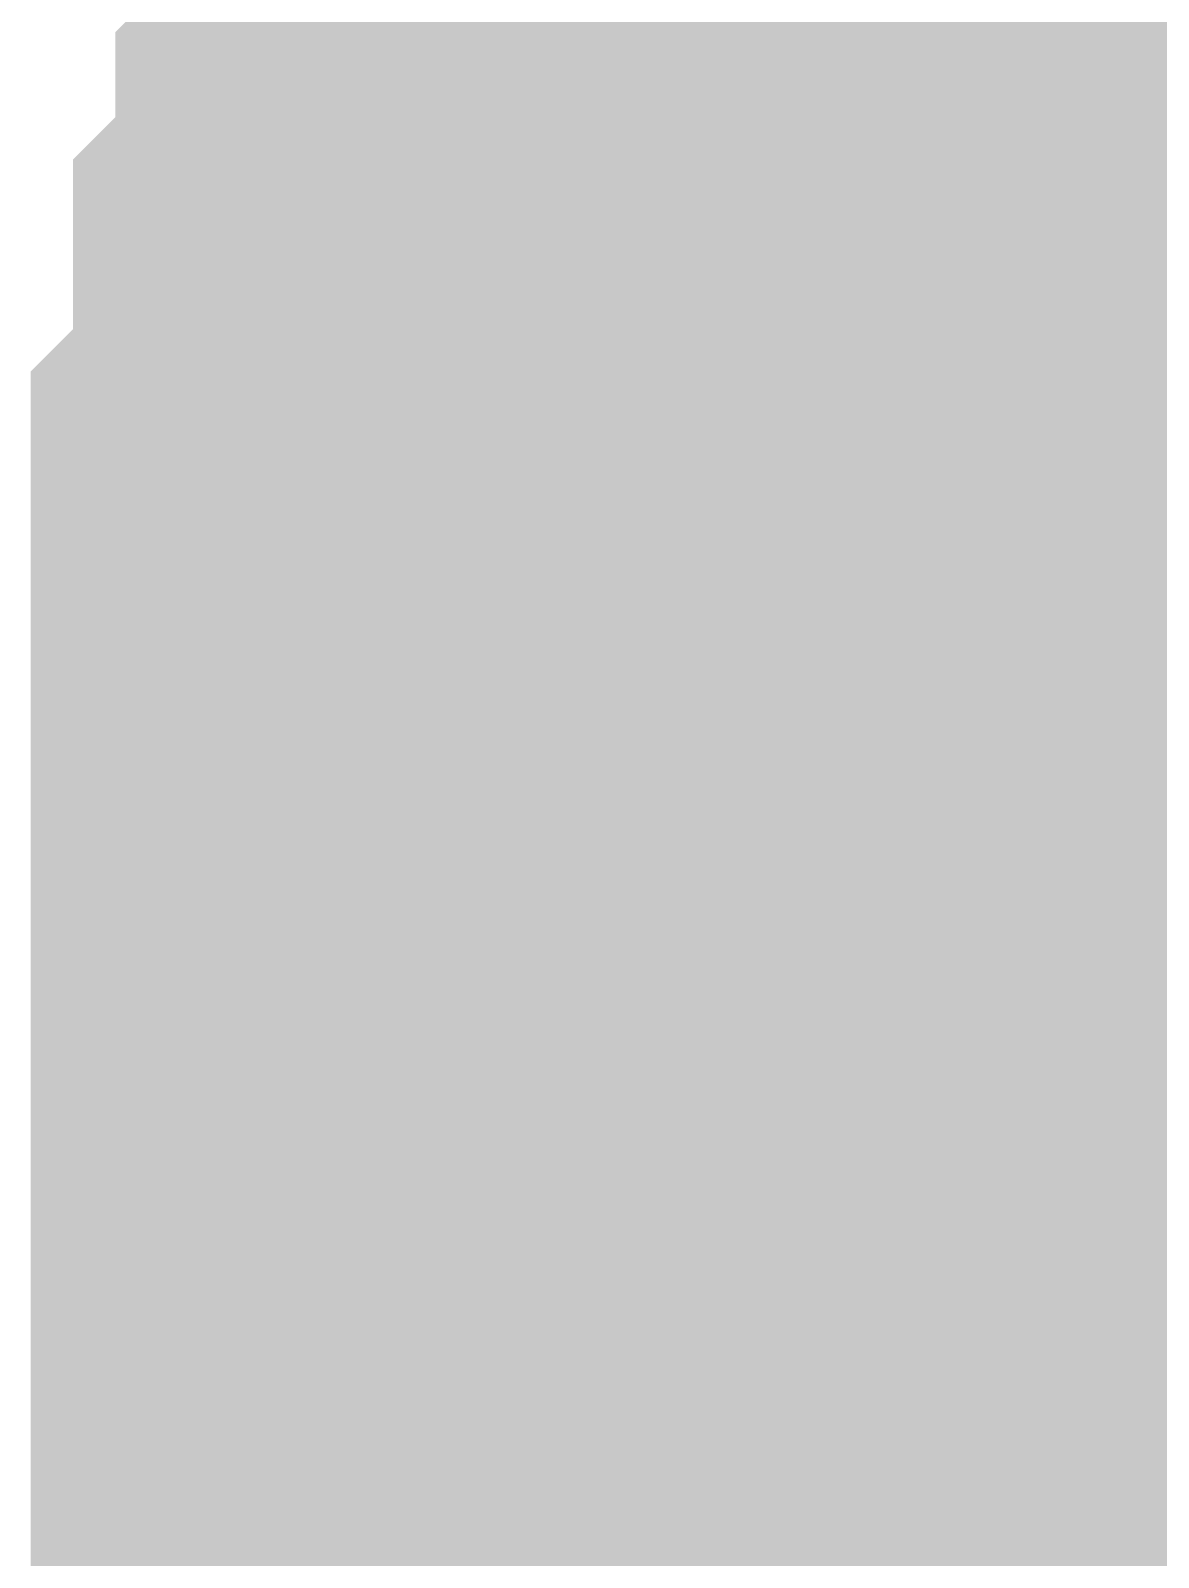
# Model space of a CAD drawing. Extents: x -0.1 to 65.1, y -1.2 to 30.1.
# Drawn here: x 25.7424 to 26.0466, y 5.6083 to 6.0198 of the extents above; entities that cross this region are included whole.
import ezdxf

# ---------------------------------------------------------------- set-up
doc = ezdxf.new("R2010")
doc.units = 0
doc.header["$MEASUREMENT"] = 0
doc.layers.get('0').update_dxf_attribs({"linetype": 'CONTINUOUS'})
doc.layers.add('2D_LINE_126', color=7, linetype='CONTINUOUS')

# ---------------------------------------------------------------- blocks, each defined once
blk = doc.blocks.new('SMOOTH_0$0254')
at = {"const_width": 0.0127}
blk.add_lwpolyline([(-0.00635, 0, 1), (0.00635, 0, 1)], format="xyb", close=True, dxfattribs=at)
blk = doc.blocks.new('DRAWING_63')
at = {"layer": '2D_LINE_126', "const_width": 0.0254}
for points in [[(-4.29768, -1.46304), (-4.29768, -1.47447), (-4.30911, -1.47447), (-4.32054, -1.47447), (-4.33197, -1.47447), (-4.33197, -1.4859), (-4.3434, -1.4859), (-4.35483, -1.4859), (-4.36626, -1.4859), (-4.36626, -1.49733), (-4.37769, -1.49733), (-4.38912, -1.49733), (-4.38912, -1.50876), (-4.40055, -1.50876), (-4.41198, -1.50876), (-4.41198, -1.52019), (-4.42341, -1.52019), (-4.42341, -1.53162), (-4.43484, -1.53162), (-4.44627, -1.53162), (-4.44627, -1.54305), (-4.4577, -1.54305), (-4.46913, -1.54305), (-4.48056, -1.54305), (-4.49199, -1.54305), (-4.50342, -1.54305), (-4.51485, -1.54305), (-4.52628, -1.54305), (-4.53771, -1.54305), (-4.54914, -1.54305), (-4.54914, -1.55448), (-4.56057, -1.55448), (-4.572, -1.55448), (-4.572, -1.56591), (-4.58343, -1.56591), (-4.59486, -1.57734), (-4.59486, -1.58877), (-4.59486, -1.6002), (-4.59486, -1.61163), (-4.59486, -1.62306), (-4.59486, -1.63449), (-4.59486, -1.64592), (-4.59486, -1.65735), (-4.59486, -1.66878), (-4.59486, -1.68021), (-4.59486, -1.69164), (-4.59486, -1.70307), (-4.59486, -1.7145), (-4.59486, -1.72593), (-4.59486, -1.73736), (-4.59486, -1.74879), (-4.59486, -1.76022), (-4.59486, -1.77165), (-4.59486, -1.78308), (-4.59486, -1.79451), (-4.59486, -1.80594), (-4.59486, -1.81737), (-4.59486, -1.8288), (-4.59486, -1.84023), (-4.59486, -1.85166), (-4.59486, -1.86309), (-4.59486, -1.87452), (-4.59486, -1.88595), (-4.59486, -1.89738), (-4.59486, -1.90881)], [(-4.53771, -1.46304), (-4.53771, -1.47447), (-4.53771, -1.4859), (-4.53771, -1.49733), (-4.53771, -1.50876), (-4.53771, -1.52019), (-4.53771, -1.53162), (-4.53771, -1.54305), (-4.53771, -1.55448), (-4.53771, -1.56591), (-4.53771, -1.57734), (-4.53771, -1.58877), (-4.53771, -1.6002), (-4.53771, -1.61163), (-4.53771, -1.62306), (-4.53771, -1.63449), (-4.53771, -1.64592), (-4.53771, -1.65735), (-4.53771, -1.66878), (-4.53771, -1.68021), (-4.53771, -1.69164), (-4.53771, -1.70307), (-4.53771, -1.7145), (-4.53771, -1.72593), (-4.53771, -1.73736), (-4.53771, -1.74879), (-4.53771, -1.76022), (-4.53771, -1.77165), (-4.53771, -1.78308), (-4.53771, -1.79451), (-4.53771, -1.80594), (-4.53771, -1.81737), (-4.53771, -1.8288), (-4.53771, -1.84023), (-4.53771, -1.85166), (-4.53771, -1.86309), (-4.53771, -1.87452), (-4.53771, -1.88595), (-4.53771, -1.89738), (-4.53771, -1.90881)], [(-4.59486, -1.74879), (-4.58343, -1.74879), (-4.572, -1.74879), (-4.572, -1.73736), (-4.56057, -1.73736), (-4.54914, -1.73736), (-4.54914, -1.72593), (-4.53771, -1.72593), (-4.52628, -1.72593), (-4.51485, -1.72593), (-4.50342, -1.72593), (-4.49199, -1.72593), (-4.48056, -1.72593), (-4.46913, -1.72593), (-4.4577, -1.72593), (-4.44627, -1.72593), (-4.44627, -1.7145), (-4.43484, -1.7145), (-4.42341, -1.7145), (-4.42341, -1.70307), (-4.41198, -1.70307), (-4.41198, -1.69164), (-4.40055, -1.69164), (-4.38912, -1.69164), (-4.38912, -1.68021), (-4.37769, -1.68021), (-4.36626, -1.68021), (-4.36626, -1.66878), (-4.35483, -1.66878), (-4.3434, -1.66878), (-4.33197, -1.66878), (-4.33197, -1.65735), (-4.32054, -1.65735), (-4.30911, -1.65735), (-4.29768, -1.65735), (-4.29768, -1.64592), (-4.28625, -1.64592)], [(-4.59486, -1.76022), (-4.58343, -1.76022), (-4.572, -1.76022), (-4.572, -1.74879), (-4.56057, -1.74879), (-4.54914, -1.74879), (-4.54914, -1.73736), (-4.53771, -1.73736), (-4.52628, -1.73736), (-4.51485, -1.73736), (-4.50342, -1.73736), (-4.49199, -1.73736), (-4.48056, -1.73736), (-4.46913, -1.73736), (-4.4577, -1.73736), (-4.44627, -1.73736), (-4.44627, -1.72593), (-4.43484, -1.72593), (-4.42341, -1.72593), (-4.42341, -1.7145), (-4.41198, -1.7145), (-4.41198, -1.70307), (-4.40055, -1.70307), (-4.38912, -1.70307), (-4.38912, -1.69164), (-4.37769, -1.69164), (-4.36626, -1.69164), (-4.36626, -1.68021), (-4.35483, -1.68021), (-4.3434, -1.68021), (-4.33197, -1.68021), (-4.33197, -1.66878), (-4.32054, -1.66878), (-4.30911, -1.66878), (-4.29768, -1.66878), (-4.29768, -1.65735), (-4.28625, -1.65735)], [(-4.59486, -1.77165), (-4.58343, -1.77165), (-4.572, -1.77165), (-4.572, -1.76022), (-4.56057, -1.76022), (-4.54914, -1.76022), (-4.54914, -1.74879), (-4.53771, -1.74879), (-4.52628, -1.74879), (-4.51485, -1.74879), (-4.50342, -1.74879), (-4.49199, -1.74879), (-4.48056, -1.74879), (-4.46913, -1.74879), (-4.4577, -1.74879), (-4.44627, -1.74879), (-4.44627, -1.73736), (-4.43484, -1.73736), (-4.42341, -1.73736), (-4.42341, -1.72593), (-4.41198, -1.72593), (-4.41198, -1.7145), (-4.40055, -1.7145), (-4.38912, -1.7145), (-4.38912, -1.70307), (-4.37769, -1.70307), (-4.36626, -1.70307), (-4.36626, -1.69164), (-4.35483, -1.69164), (-4.3434, -1.69164), (-4.33197, -1.69164), (-4.33197, -1.68021), (-4.32054, -1.68021), (-4.30911, -1.68021), (-4.29768, -1.68021), (-4.29768, -1.66878), (-4.28625, -1.66878)], [(-4.59486, -1.78308), (-4.58343, -1.78308), (-4.572, -1.78308), (-4.572, -1.77165), (-4.56057, -1.77165), (-4.54914, -1.77165), (-4.54914, -1.76022), (-4.53771, -1.76022), (-4.52628, -1.76022), (-4.51485, -1.76022), (-4.50342, -1.76022), (-4.49199, -1.76022), (-4.48056, -1.76022), (-4.46913, -1.76022), (-4.4577, -1.76022), (-4.44627, -1.76022), (-4.44627, -1.74879), (-4.43484, -1.74879), (-4.42341, -1.74879), (-4.42341, -1.73736), (-4.41198, -1.73736), (-4.41198, -1.72593), (-4.40055, -1.72593), (-4.38912, -1.72593), (-4.38912, -1.7145), (-4.37769, -1.7145), (-4.36626, -1.7145), (-4.36626, -1.70307), (-4.35483, -1.70307), (-4.3434, -1.70307), (-4.33197, -1.70307), (-4.33197, -1.69164), (-4.32054, -1.69164), (-4.30911, -1.69164), (-4.29768, -1.69164), (-4.29768, -1.68021), (-4.28625, -1.68021)], [(-4.59486, -1.79451), (-4.58343, -1.79451), (-4.572, -1.79451), (-4.572, -1.78308), (-4.56057, -1.78308), (-4.54914, -1.78308), (-4.54914, -1.77165), (-4.53771, -1.77165), (-4.52628, -1.77165), (-4.51485, -1.77165), (-4.50342, -1.77165), (-4.49199, -1.77165), (-4.48056, -1.77165), (-4.46913, -1.77165), (-4.4577, -1.77165), (-4.44627, -1.77165), (-4.44627, -1.76022), (-4.43484, -1.76022), (-4.42341, -1.76022), (-4.42341, -1.74879), (-4.41198, -1.74879), (-4.41198, -1.73736), (-4.40055, -1.73736), (-4.38912, -1.73736), (-4.38912, -1.72593), (-4.37769, -1.72593), (-4.36626, -1.72593), (-4.36626, -1.7145), (-4.35483, -1.7145), (-4.3434, -1.7145), (-4.33197, -1.7145), (-4.33197, -1.70307), (-4.32054, -1.70307), (-4.30911, -1.70307), (-4.29768, -1.70307), (-4.29768, -1.69164), (-4.28625, -1.69164)], [(-4.59486, -1.80594), (-4.58343, -1.80594), (-4.572, -1.80594), (-4.572, -1.79451), (-4.56057, -1.79451), (-4.54914, -1.79451), (-4.54914, -1.78308), (-4.53771, -1.78308), (-4.52628, -1.78308), (-4.51485, -1.78308), (-4.50342, -1.78308), (-4.49199, -1.78308), (-4.48056, -1.78308), (-4.46913, -1.78308), (-4.4577, -1.78308), (-4.44627, -1.78308), (-4.44627, -1.77165), (-4.43484, -1.77165), (-4.42341, -1.77165), (-4.42341, -1.76022), (-4.41198, -1.76022), (-4.41198, -1.74879), (-4.40055, -1.74879), (-4.38912, -1.74879), (-4.38912, -1.73736), (-4.37769, -1.73736), (-4.36626, -1.73736), (-4.36626, -1.72593), (-4.35483, -1.72593), (-4.3434, -1.72593), (-4.33197, -1.72593), (-4.33197, -1.7145), (-4.32054, -1.7145), (-4.30911, -1.7145), (-4.29768, -1.7145), (-4.29768, -1.70307), (-4.28625, -1.70307)], [(-4.59486, -1.81737), (-4.58343, -1.81737), (-4.572, -1.81737), (-4.572, -1.80594), (-4.56057, -1.80594), (-4.54914, -1.80594), (-4.54914, -1.79451), (-4.53771, -1.79451), (-4.52628, -1.79451), (-4.51485, -1.79451), (-4.50342, -1.79451), (-4.49199, -1.79451), (-4.48056, -1.79451), (-4.46913, -1.79451), (-4.4577, -1.79451), (-4.44627, -1.79451), (-4.44627, -1.78308), (-4.43484, -1.78308), (-4.42341, -1.78308), (-4.42341, -1.77165), (-4.41198, -1.77165), (-4.41198, -1.76022), (-4.40055, -1.76022), (-4.38912, -1.76022), (-4.38912, -1.74879), (-4.37769, -1.74879), (-4.36626, -1.74879), (-4.36626, -1.73736), (-4.35483, -1.73736), (-4.3434, -1.73736), (-4.33197, -1.73736), (-4.33197, -1.72593), (-4.32054, -1.72593), (-4.30911, -1.72593), (-4.29768, -1.72593), (-4.29768, -1.7145), (-4.28625, -1.7145)], [(-4.59486, -1.8288), (-4.58343, -1.8288), (-4.572, -1.8288), (-4.572, -1.81737), (-4.56057, -1.81737), (-4.54914, -1.81737), (-4.54914, -1.80594), (-4.53771, -1.80594), (-4.52628, -1.80594), (-4.51485, -1.80594), (-4.50342, -1.80594), (-4.49199, -1.80594), (-4.48056, -1.80594), (-4.46913, -1.80594), (-4.4577, -1.80594), (-4.44627, -1.80594), (-4.44627, -1.79451), (-4.43484, -1.79451), (-4.42341, -1.79451), (-4.42341, -1.78308), (-4.41198, -1.78308), (-4.41198, -1.77165), (-4.40055, -1.77165), (-4.38912, -1.77165), (-4.38912, -1.76022), (-4.37769, -1.76022), (-4.36626, -1.76022), (-4.36626, -1.74879), (-4.35483, -1.74879), (-4.3434, -1.74879), (-4.33197, -1.74879), (-4.33197, -1.73736), (-4.32054, -1.73736), (-4.30911, -1.73736), (-4.29768, -1.73736), (-4.29768, -1.72593), (-4.28625, -1.72593)], [(-4.59486, -1.84023), (-4.58343, -1.84023), (-4.572, -1.84023), (-4.572, -1.8288), (-4.56057, -1.8288), (-4.54914, -1.8288), (-4.54914, -1.81737), (-4.53771, -1.81737), (-4.52628, -1.81737), (-4.51485, -1.81737), (-4.50342, -1.81737), (-4.49199, -1.81737), (-4.48056, -1.81737), (-4.46913, -1.81737), (-4.4577, -1.81737), (-4.44627, -1.81737), (-4.44627, -1.80594), (-4.43484, -1.80594), (-4.42341, -1.80594), (-4.42341, -1.79451), (-4.41198, -1.79451), (-4.41198, -1.78308), (-4.40055, -1.78308), (-4.38912, -1.78308), (-4.38912, -1.77165), (-4.37769, -1.77165), (-4.36626, -1.77165), (-4.36626, -1.76022), (-4.35483, -1.76022), (-4.3434, -1.76022), (-4.33197, -1.76022), (-4.33197, -1.74879), (-4.32054, -1.74879), (-4.30911, -1.74879), (-4.29768, -1.74879), (-4.29768, -1.73736), (-4.28625, -1.73736)], [(-4.59486, -1.85166), (-4.58343, -1.85166), (-4.572, -1.85166), (-4.572, -1.84023), (-4.56057, -1.84023), (-4.54914, -1.84023), (-4.54914, -1.8288), (-4.53771, -1.8288), (-4.52628, -1.8288), (-4.51485, -1.8288), (-4.50342, -1.8288), (-4.49199, -1.8288), (-4.48056, -1.8288), (-4.46913, -1.8288), (-4.4577, -1.8288), (-4.44627, -1.8288), (-4.44627, -1.81737), (-4.43484, -1.81737), (-4.42341, -1.81737), (-4.42341, -1.80594), (-4.41198, -1.80594), (-4.41198, -1.79451), (-4.40055, -1.79451), (-4.38912, -1.79451), (-4.38912, -1.78308), (-4.37769, -1.78308), (-4.36626, -1.78308), (-4.36626, -1.77165), (-4.35483, -1.77165), (-4.3434, -1.77165), (-4.33197, -1.77165), (-4.33197, -1.76022), (-4.32054, -1.76022), (-4.30911, -1.76022), (-4.29768, -1.76022), (-4.29768, -1.74879), (-4.28625, -1.74879)], [(-4.59486, -1.86309), (-4.58343, -1.86309), (-4.572, -1.86309), (-4.572, -1.85166), (-4.56057, -1.85166), (-4.54914, -1.85166), (-4.54914, -1.84023), (-4.53771, -1.84023), (-4.52628, -1.84023), (-4.51485, -1.84023), (-4.50342, -1.84023), (-4.49199, -1.84023), (-4.48056, -1.84023), (-4.46913, -1.84023), (-4.4577, -1.84023), (-4.44627, -1.84023), (-4.44627, -1.8288), (-4.43484, -1.8288), (-4.42341, -1.8288), (-4.42341, -1.81737), (-4.41198, -1.81737), (-4.41198, -1.80594), (-4.40055, -1.80594), (-4.38912, -1.80594), (-4.38912, -1.79451), (-4.37769, -1.79451), (-4.36626, -1.79451), (-4.36626, -1.78308), (-4.35483, -1.78308), (-4.3434, -1.78308), (-4.33197, -1.78308), (-4.33197, -1.77165), (-4.32054, -1.77165), (-4.30911, -1.77165), (-4.29768, -1.77165), (-4.29768, -1.76022), (-4.28625, -1.76022)], [(-4.59486, -1.88595), (-4.58343, -1.88595), (-4.572, -1.88595), (-4.572, -1.87452), (-4.56057, -1.87452), (-4.54914, -1.87452), (-4.54914, -1.86309), (-4.53771, -1.86309), (-4.52628, -1.86309), (-4.51485, -1.86309), (-4.50342, -1.86309), (-4.49199, -1.86309), (-4.48056, -1.86309), (-4.46913, -1.86309), (-4.4577, -1.86309), (-4.44627, -1.86309), (-4.44627, -1.85166), (-4.43484, -1.85166), (-4.42341, -1.85166), (-4.42341, -1.84023), (-4.41198, -1.84023), (-4.41198, -1.8288), (-4.40055, -1.8288), (-4.38912, -1.8288), (-4.38912, -1.81737), (-4.37769, -1.81737), (-4.36626, -1.81737), (-4.36626, -1.80594), (-4.35483, -1.80594), (-4.3434, -1.80594), (-4.33197, -1.80594), (-4.33197, -1.79451), (-4.32054, -1.79451), (-4.30911, -1.79451), (-4.29768, -1.79451), (-4.29768, -1.78308), (-4.28625, -1.78308)], [(-4.51485, -1.46304), (-4.51485, -1.47447), (-4.51485, -1.4859), (-4.51485, -1.49733), (-4.51485, -1.50876), (-4.51485, -1.52019), (-4.51485, -1.53162), (-4.51485, -1.54305), (-4.51485, -1.55448), (-4.51485, -1.56591), (-4.51485, -1.57734), (-4.51485, -1.58877), (-4.51485, -1.6002), (-4.51485, -1.61163), (-4.51485, -1.62306), (-4.51485, -1.63449), (-4.51485, -1.64592), (-4.51485, -1.65735), (-4.51485, -1.66878), (-4.51485, -1.68021), (-4.51485, -1.69164), (-4.51485, -1.70307), (-4.51485, -1.7145), (-4.51485, -1.72593), (-4.51485, -1.73736), (-4.51485, -1.74879), (-4.51485, -1.76022), (-4.51485, -1.77165), (-4.51485, -1.78308), (-4.51485, -1.79451), (-4.51485, -1.80594), (-4.51485, -1.81737), (-4.51485, -1.8288), (-4.51485, -1.84023), (-4.51485, -1.85166), (-4.51485, -1.86309), (-4.51485, -1.87452), (-4.51485, -1.88595), (-4.51485, -1.89738), (-4.51485, -1.90881)], [(-4.52628, -1.90881), (-4.52628, -1.89738), (-4.52628, -1.88595), (-4.52628, -1.87452), (-4.52628, -1.86309), (-4.52628, -1.85166), (-4.52628, -1.84023), (-4.52628, -1.8288), (-4.52628, -1.81737), (-4.52628, -1.80594), (-4.52628, -1.79451), (-4.52628, -1.78308), (-4.52628, -1.77165), (-4.52628, -1.76022), (-4.52628, -1.74879), (-4.52628, -1.73736), (-4.52628, -1.72593), (-4.52628, -1.7145), (-4.52628, -1.70307), (-4.52628, -1.69164), (-4.52628, -1.68021), (-4.52628, -1.66878), (-4.52628, -1.65735), (-4.52628, -1.64592), (-4.52628, -1.63449), (-4.52628, -1.62306), (-4.52628, -1.61163), (-4.52628, -1.6002), (-4.52628, -1.58877), (-4.52628, -1.57734), (-4.52628, -1.56591), (-4.52628, -1.55448), (-4.52628, -1.54305), (-4.52628, -1.53162), (-4.52628, -1.52019), (-4.52628, -1.50876), (-4.52628, -1.49733), (-4.52628, -1.4859), (-4.52628, -1.47447), (-4.52628, -1.46304)], [(-4.32054, -1.90881), (-4.32054, -1.89738), (-4.32054, -1.88595), (-4.32054, -1.87452), (-4.32054, -1.86309), (-4.32054, -1.85166), (-4.32054, -1.84023), (-4.32054, -1.8288), (-4.32054, -1.81737), (-4.32054, -1.80594), (-4.32054, -1.79451), (-4.32054, -1.78308), (-4.32054, -1.77165), (-4.32054, -1.76022), (-4.32054, -1.74879), (-4.32054, -1.73736), (-4.32054, -1.72593), (-4.32054, -1.7145), (-4.32054, -1.70307), (-4.32054, -1.69164), (-4.32054, -1.68021), (-4.32054, -1.66878), (-4.32054, -1.65735), (-4.32054, -1.64592), (-4.32054, -1.63449), (-4.32054, -1.62306), (-4.32054, -1.61163), (-4.32054, -1.6002), (-4.32054, -1.58877), (-4.32054, -1.57734), (-4.32054, -1.56591), (-4.32054, -1.55448), (-4.32054, -1.54305), (-4.32054, -1.53162), (-4.32054, -1.52019), (-4.32054, -1.50876), (-4.32054, -1.49733), (-4.32054, -1.4859), (-4.32054, -1.47447), (-4.32054, -1.46304)], [(-4.30911, -1.90881), (-4.30911, -1.89738), (-4.30911, -1.88595), (-4.30911, -1.87452), (-4.30911, -1.86309), (-4.30911, -1.85166), (-4.30911, -1.84023), (-4.30911, -1.8288), (-4.30911, -1.81737), (-4.30911, -1.80594), (-4.30911, -1.79451), (-4.30911, -1.78308), (-4.30911, -1.77165), (-4.30911, -1.76022), (-4.30911, -1.74879), (-4.30911, -1.73736), (-4.30911, -1.72593), (-4.30911, -1.7145), (-4.30911, -1.70307), (-4.30911, -1.69164), (-4.30911, -1.68021), (-4.30911, -1.66878), (-4.30911, -1.65735), (-4.30911, -1.64592), (-4.30911, -1.63449), (-4.30911, -1.62306), (-4.30911, -1.61163), (-4.30911, -1.6002), (-4.30911, -1.58877), (-4.30911, -1.57734), (-4.30911, -1.56591), (-4.30911, -1.55448), (-4.30911, -1.54305), (-4.30911, -1.53162), (-4.30911, -1.52019), (-4.30911, -1.50876), (-4.30911, -1.49733), (-4.30911, -1.4859), (-4.30911, -1.47447), (-4.30911, -1.46304)], [(-4.50342, -1.90881), (-4.50342, -1.89738), (-4.50342, -1.88595), (-4.50342, -1.87452), (-4.50342, -1.86309), (-4.50342, -1.85166), (-4.50342, -1.84023), (-4.50342, -1.8288), (-4.50342, -1.81737), (-4.50342, -1.80594), (-4.50342, -1.79451), (-4.50342, -1.78308), (-4.50342, -1.77165), (-4.50342, -1.76022), (-4.50342, -1.74879), (-4.50342, -1.73736), (-4.50342, -1.72593), (-4.50342, -1.7145), (-4.50342, -1.70307), (-4.50342, -1.69164), (-4.50342, -1.68021), (-4.50342, -1.66878), (-4.50342, -1.65735), (-4.50342, -1.64592), (-4.50342, -1.63449), (-4.50342, -1.62306), (-4.50342, -1.61163), (-4.50342, -1.6002), (-4.50342, -1.58877), (-4.50342, -1.57734), (-4.50342, -1.56591), (-4.50342, -1.55448), (-4.50342, -1.54305), (-4.50342, -1.53162), (-4.50342, -1.52019), (-4.50342, -1.50876), (-4.50342, -1.49733), (-4.50342, -1.4859), (-4.50342, -1.47447), (-4.50342, -1.46304)], [(-4.35483, -1.90881), (-4.35483, -1.89738), (-4.35483, -1.88595), (-4.35483, -1.87452), (-4.35483, -1.86309), (-4.35483, -1.85166), (-4.35483, -1.84023), (-4.35483, -1.8288), (-4.35483, -1.81737), (-4.35483, -1.80594), (-4.35483, -1.79451), (-4.35483, -1.78308), (-4.35483, -1.77165), (-4.35483, -1.76022), (-4.35483, -1.74879), (-4.35483, -1.73736), (-4.35483, -1.72593), (-4.35483, -1.7145), (-4.35483, -1.70307), (-4.35483, -1.69164), (-4.35483, -1.68021), (-4.35483, -1.66878), (-4.35483, -1.65735), (-4.35483, -1.64592), (-4.35483, -1.63449), (-4.35483, -1.62306), (-4.35483, -1.61163), (-4.35483, -1.6002), (-4.35483, -1.58877), (-4.35483, -1.57734), (-4.35483, -1.56591), (-4.35483, -1.55448), (-4.35483, -1.54305), (-4.35483, -1.53162), (-4.35483, -1.52019), (-4.35483, -1.50876), (-4.35483, -1.49733), (-4.35483, -1.4859), (-4.35483, -1.47447), (-4.35483, -1.46304)], [(-4.3434, -1.90881), (-4.3434, -1.89738), (-4.3434, -1.88595), (-4.3434, -1.87452), (-4.3434, -1.86309), (-4.3434, -1.85166), (-4.3434, -1.84023), (-4.3434, -1.8288), (-4.3434, -1.81737), (-4.3434, -1.80594), (-4.3434, -1.79451), (-4.3434, -1.78308), (-4.3434, -1.77165), (-4.3434, -1.76022), (-4.3434, -1.74879), (-4.3434, -1.73736), (-4.3434, -1.72593), (-4.3434, -1.7145), (-4.3434, -1.70307), (-4.3434, -1.69164), (-4.3434, -1.68021), (-4.3434, -1.66878), (-4.3434, -1.65735), (-4.3434, -1.64592), (-4.3434, -1.63449), (-4.3434, -1.62306), (-4.3434, -1.61163), (-4.3434, -1.6002), (-4.3434, -1.58877), (-4.3434, -1.57734), (-4.3434, -1.56591), (-4.3434, -1.55448), (-4.3434, -1.54305), (-4.3434, -1.53162), (-4.3434, -1.52019), (-4.3434, -1.50876), (-4.3434, -1.49733), (-4.3434, -1.4859), (-4.3434, -1.47447), (-4.3434, -1.46304)], [(-4.49199, -1.90881), (-4.49199, -1.89738), (-4.49199, -1.88595), (-4.49199, -1.87452), (-4.49199, -1.86309), (-4.49199, -1.85166), (-4.49199, -1.84023), (-4.49199, -1.8288), (-4.49199, -1.81737), (-4.49199, -1.80594), (-4.49199, -1.79451), (-4.49199, -1.78308), (-4.49199, -1.77165), (-4.49199, -1.76022), (-4.49199, -1.74879), (-4.49199, -1.73736), (-4.49199, -1.72593), (-4.49199, -1.7145), (-4.49199, -1.70307), (-4.49199, -1.69164), (-4.49199, -1.68021), (-4.49199, -1.66878), (-4.49199, -1.65735), (-4.49199, -1.64592), (-4.49199, -1.63449), (-4.49199, -1.62306), (-4.49199, -1.61163), (-4.49199, -1.6002), (-4.49199, -1.58877), (-4.49199, -1.57734), (-4.49199, -1.56591), (-4.49199, -1.55448), (-4.49199, -1.54305), (-4.49199, -1.53162), (-4.49199, -1.52019), (-4.49199, -1.50876), (-4.49199, -1.49733), (-4.49199, -1.4859), (-4.49199, -1.47447), (-4.49199, -1.46304)], [(-4.37769, -1.90881), (-4.37769, -1.89738), (-4.37769, -1.88595), (-4.37769, -1.87452), (-4.37769, -1.86309), (-4.37769, -1.85166), (-4.37769, -1.84023), (-4.37769, -1.8288), (-4.37769, -1.81737), (-4.37769, -1.80594), (-4.37769, -1.79451), (-4.37769, -1.78308), (-4.37769, -1.77165), (-4.37769, -1.76022), (-4.37769, -1.74879), (-4.37769, -1.73736), (-4.37769, -1.72593), (-4.37769, -1.7145), (-4.37769, -1.70307), (-4.37769, -1.69164), (-4.37769, -1.68021), (-4.37769, -1.66878), (-4.37769, -1.65735), (-4.37769, -1.64592), (-4.37769, -1.63449), (-4.37769, -1.62306), (-4.37769, -1.61163), (-4.37769, -1.6002), (-4.37769, -1.58877), (-4.37769, -1.57734), (-4.37769, -1.56591), (-4.37769, -1.55448), (-4.37769, -1.54305), (-4.37769, -1.53162), (-4.37769, -1.52019), (-4.37769, -1.50876), (-4.37769, -1.49733), (-4.37769, -1.4859), (-4.37769, -1.47447), (-4.37769, -1.46304)], [(-4.48056, -1.90881), (-4.48056, -1.89738), (-4.48056, -1.88595), (-4.48056, -1.87452), (-4.48056, -1.86309), (-4.48056, -1.85166), (-4.48056, -1.84023), (-4.48056, -1.8288), (-4.48056, -1.81737), (-4.48056, -1.80594), (-4.48056, -1.79451), (-4.48056, -1.78308), (-4.48056, -1.77165), (-4.48056, -1.76022), (-4.48056, -1.74879), (-4.48056, -1.73736), (-4.48056, -1.72593), (-4.48056, -1.7145), (-4.48056, -1.70307), (-4.48056, -1.69164), (-4.48056, -1.68021), (-4.48056, -1.66878), (-4.48056, -1.65735), (-4.48056, -1.64592), (-4.48056, -1.63449), (-4.48056, -1.62306), (-4.48056, -1.61163), (-4.48056, -1.6002), (-4.48056, -1.58877), (-4.48056, -1.57734), (-4.48056, -1.56591), (-4.48056, -1.55448), (-4.48056, -1.54305), (-4.48056, -1.53162), (-4.48056, -1.52019), (-4.48056, -1.50876), (-4.48056, -1.49733), (-4.48056, -1.4859), (-4.48056, -1.47447), (-4.48056, -1.46304)], [(-4.40055, -1.90881), (-4.40055, -1.89738), (-4.40055, -1.88595), (-4.40055, -1.87452), (-4.40055, -1.86309), (-4.40055, -1.85166), (-4.40055, -1.84023), (-4.40055, -1.8288), (-4.40055, -1.81737), (-4.40055, -1.80594), (-4.40055, -1.79451), (-4.40055, -1.78308), (-4.40055, -1.77165), (-4.40055, -1.76022), (-4.40055, -1.74879), (-4.40055, -1.73736), (-4.40055, -1.72593), (-4.40055, -1.7145), (-4.40055, -1.70307), (-4.40055, -1.69164), (-4.40055, -1.68021), (-4.40055, -1.66878), (-4.40055, -1.65735), (-4.40055, -1.64592), (-4.40055, -1.63449), (-4.40055, -1.62306), (-4.40055, -1.61163), (-4.40055, -1.6002), (-4.40055, -1.58877), (-4.40055, -1.57734), (-4.40055, -1.56591), (-4.40055, -1.55448), (-4.40055, -1.54305), (-4.40055, -1.53162), (-4.40055, -1.52019), (-4.40055, -1.50876), (-4.40055, -1.49733), (-4.40055, -1.4859), (-4.40055, -1.47447), (-4.40055, -1.46304)], [(-4.46913, -1.90881), (-4.46913, -1.89738), (-4.46913, -1.88595), (-4.46913, -1.87452), (-4.46913, -1.86309), (-4.46913, -1.85166), (-4.46913, -1.84023), (-4.46913, -1.8288), (-4.46913, -1.81737), (-4.46913, -1.80594), (-4.46913, -1.79451), (-4.46913, -1.78308), (-4.46913, -1.77165), (-4.46913, -1.76022), (-4.46913, -1.74879), (-4.46913, -1.73736), (-4.46913, -1.72593), (-4.46913, -1.7145), (-4.46913, -1.70307), (-4.46913, -1.69164), (-4.46913, -1.68021), (-4.46913, -1.66878), (-4.46913, -1.65735), (-4.46913, -1.64592), (-4.46913, -1.63449), (-4.46913, -1.62306), (-4.46913, -1.61163), (-4.46913, -1.6002), (-4.46913, -1.58877), (-4.46913, -1.57734), (-4.46913, -1.56591), (-4.46913, -1.55448), (-4.46913, -1.54305), (-4.46913, -1.53162), (-4.46913, -1.52019), (-4.46913, -1.50876), (-4.46913, -1.49733), (-4.46913, -1.4859), (-4.46913, -1.47447), (-4.46913, -1.46304)], [(-4.43484, -1.90881), (-4.43484, -1.89738), (-4.43484, -1.88595), (-4.43484, -1.87452), (-4.43484, -1.86309), (-4.43484, -1.85166), (-4.43484, -1.84023), (-4.43484, -1.8288), (-4.43484, -1.81737), (-4.43484, -1.80594), (-4.43484, -1.79451), (-4.43484, -1.78308), (-4.43484, -1.77165), (-4.43484, -1.76022), (-4.43484, -1.74879), (-4.43484, -1.73736), (-4.43484, -1.72593), (-4.43484, -1.7145), (-4.43484, -1.70307), (-4.43484, -1.69164), (-4.43484, -1.68021), (-4.43484, -1.66878), (-4.43484, -1.65735), (-4.43484, -1.64592), (-4.43484, -1.63449), (-4.43484, -1.62306), (-4.43484, -1.61163), (-4.43484, -1.6002), (-4.43484, -1.58877), (-4.43484, -1.57734), (-4.43484, -1.56591), (-4.43484, -1.55448), (-4.43484, -1.54305), (-4.43484, -1.53162), (-4.43484, -1.52019), (-4.43484, -1.50876), (-4.43484, -1.49733), (-4.43484, -1.4859), (-4.43484, -1.47447), (-4.43484, -1.46304)], [(-4.4577, -1.90881), (-4.4577, -1.89738), (-4.4577, -1.88595), (-4.4577, -1.87452), (-4.4577, -1.86309), (-4.4577, -1.85166), (-4.4577, -1.84023), (-4.4577, -1.8288), (-4.4577, -1.81737), (-4.4577, -1.80594), (-4.4577, -1.79451), (-4.4577, -1.78308), (-4.4577, -1.77165), (-4.4577, -1.76022), (-4.4577, -1.74879), (-4.4577, -1.73736), (-4.4577, -1.72593), (-4.4577, -1.7145), (-4.4577, -1.70307), (-4.4577, -1.69164), (-4.4577, -1.68021), (-4.4577, -1.66878), (-4.4577, -1.65735), (-4.4577, -1.64592), (-4.4577, -1.63449), (-4.4577, -1.62306), (-4.4577, -1.61163), (-4.4577, -1.6002), (-4.4577, -1.58877), (-4.4577, -1.57734), (-4.4577, -1.56591), (-4.4577, -1.55448), (-4.4577, -1.54305), (-4.4577, -1.53162), (-4.4577, -1.52019), (-4.4577, -1.50876), (-4.4577, -1.49733), (-4.4577, -1.4859), (-4.4577, -1.47447), (-4.4577, -1.46304)], [(-4.56057, -1.90881), (-4.56057, -1.89738), (-4.56057, -1.88595), (-4.56057, -1.87452), (-4.56057, -1.86309), (-4.56057, -1.85166), (-4.56057, -1.84023), (-4.56057, -1.8288), (-4.56057, -1.81737), (-4.56057, -1.80594), (-4.56057, -1.79451), (-4.56057, -1.78308), (-4.56057, -1.77165), (-4.56057, -1.76022), (-4.56057, -1.74879), (-4.56057, -1.73736), (-4.56057, -1.72593), (-4.56057, -1.7145), (-4.56057, -1.70307), (-4.56057, -1.69164), (-4.56057, -1.68021), (-4.56057, -1.66878), (-4.56057, -1.65735), (-4.56057, -1.64592), (-4.56057, -1.63449), (-4.56057, -1.62306), (-4.56057, -1.61163), (-4.56057, -1.6002), (-4.56057, -1.58877), (-4.56057, -1.57734), (-4.56057, -1.56591), (-4.56057, -1.55448), (-4.56057, -1.54305), (-4.56057, -1.53162), (-4.56057, -1.52019), (-4.56057, -1.50876), (-4.56057, -1.49733), (-4.56057, -1.4859), (-4.56057, -1.47447), (-4.56057, -1.46304)], [(-4.58343, -1.90881), (-4.58343, -1.89738), (-4.58343, -1.88595), (-4.58343, -1.87452), (-4.58343, -1.86309), (-4.58343, -1.85166), (-4.58343, -1.84023), (-4.58343, -1.8288), (-4.58343, -1.81737), (-4.58343, -1.80594), (-4.58343, -1.79451), (-4.58343, -1.78308), (-4.58343, -1.77165), (-4.58343, -1.76022), (-4.58343, -1.74879), (-4.58343, -1.73736), (-4.58343, -1.72593), (-4.58343, -1.7145), (-4.58343, -1.70307), (-4.58343, -1.69164), (-4.58343, -1.68021), (-4.58343, -1.66878), (-4.58343, -1.65735), (-4.58343, -1.64592), (-4.58343, -1.63449), (-4.58343, -1.62306), (-4.58343, -1.61163), (-4.58343, -1.6002), (-4.58343, -1.58877), (-4.58343, -1.57734), (-4.58343, -1.56591), (-4.58343, -1.55448), (-4.58343, -1.54305), (-4.58343, -1.53162), (-4.58343, -1.52019), (-4.572, -1.50876), (-4.572, -1.49733), (-4.572, -1.4859), (-4.56057, -1.47447), (-4.54914, -1.47447), (-4.54914, -1.46304)], [(-4.572, -1.4859), (-4.56057, -1.4859), (-4.54914, -1.4859), (-4.54914, -1.47447), (-4.53771, -1.47447), (-4.52628, -1.47447), (-4.51485, -1.47447), (-4.50342, -1.47447), (-4.49199, -1.47447), (-4.48056, -1.47447), (-4.46913, -1.47447), (-4.4577, -1.47447), (-4.44627, -1.47447), (-4.44627, -1.46304)], [(-4.572, -1.49733), (-4.56057, -1.49733), (-4.54914, -1.49733), (-4.54914, -1.4859), (-4.53771, -1.4859), (-4.52628, -1.4859), (-4.51485, -1.4859), (-4.50342, -1.4859), (-4.49199, -1.4859), (-4.48056, -1.4859), (-4.46913, -1.4859), (-4.4577, -1.4859), (-4.44627, -1.4859), (-4.44627, -1.47447), (-4.43484, -1.47447), (-4.42341, -1.47447), (-4.42341, -1.46304)], [(-4.58343, -1.52019), (-4.572, -1.52019), (-4.572, -1.50876), (-4.56057, -1.50876), (-4.54914, -1.50876), (-4.54914, -1.49733), (-4.53771, -1.49733), (-4.52628, -1.49733), (-4.51485, -1.49733), (-4.50342, -1.49733), (-4.49199, -1.49733), (-4.48056, -1.49733), (-4.46913, -1.49733), (-4.4577, -1.49733), (-4.44627, -1.49733), (-4.44627, -1.4859), (-4.43484, -1.4859), (-4.42341, -1.4859), (-4.42341, -1.47447), (-4.41198, -1.47447), (-4.41198, -1.46304)], [(-4.58343, -1.53162), (-4.572, -1.53162), (-4.572, -1.52019), (-4.56057, -1.52019), (-4.54914, -1.52019), (-4.54914, -1.50876), (-4.53771, -1.50876), (-4.52628, -1.50876), (-4.51485, -1.50876), (-4.50342, -1.50876), (-4.49199, -1.50876), (-4.48056, -1.50876), (-4.46913, -1.50876), (-4.4577, -1.50876), (-4.44627, -1.50876), (-4.44627, -1.49733), (-4.43484, -1.49733), (-4.42341, -1.49733), (-4.42341, -1.4859), (-4.41198, -1.4859), (-4.41198, -1.47447), (-4.40055, -1.47447), (-4.38912, -1.47447), (-4.38912, -1.46304)], [(-4.58343, -1.54305), (-4.572, -1.54305), (-4.572, -1.53162), (-4.56057, -1.53162), (-4.54914, -1.53162), (-4.54914, -1.52019), (-4.53771, -1.52019), (-4.52628, -1.52019), (-4.51485, -1.52019), (-4.50342, -1.52019), (-4.49199, -1.52019), (-4.48056, -1.52019), (-4.46913, -1.52019), (-4.4577, -1.52019), (-4.44627, -1.52019), (-4.44627, -1.50876), (-4.43484, -1.50876), (-4.42341, -1.50876), (-4.42341, -1.49733), (-4.41198, -1.49733), (-4.41198, -1.4859), (-4.40055, -1.4859), (-4.38912, -1.4859), (-4.38912, -1.47447), (-4.37769, -1.47447), (-4.36626, -1.47447), (-4.36626, -1.46304)], [(-4.58343, -1.55448), (-4.572, -1.55448), (-4.572, -1.54305), (-4.56057, -1.54305), (-4.54914, -1.54305), (-4.54914, -1.53162), (-4.53771, -1.53162), (-4.52628, -1.53162), (-4.51485, -1.53162), (-4.50342, -1.53162), (-4.49199, -1.53162), (-4.48056, -1.53162), (-4.46913, -1.53162), (-4.4577, -1.53162), (-4.44627, -1.53162), (-4.44627, -1.52019), (-4.43484, -1.52019), (-4.42341, -1.52019), (-4.42341, -1.50876), (-4.41198, -1.50876), (-4.41198, -1.49733), (-4.40055, -1.49733), (-4.38912, -1.49733), (-4.38912, -1.4859), (-4.37769, -1.4859), (-4.36626, -1.4859), (-4.36626, -1.47447), (-4.35483, -1.47447), (-4.3434, -1.47447), (-4.33197, -1.47447), (-4.33197, -1.46304)], [(-4.59486, -1.57734), (-4.58343, -1.57734), (-4.572, -1.57734), (-4.572, -1.56591), (-4.56057, -1.56591), (-4.54914, -1.56591), (-4.54914, -1.55448), (-4.53771, -1.55448), (-4.52628, -1.55448), (-4.51485, -1.55448), (-4.50342, -1.55448), (-4.49199, -1.55448), (-4.48056, -1.55448), (-4.46913, -1.55448), (-4.4577, -1.55448), (-4.44627, -1.55448), (-4.44627, -1.54305), (-4.43484, -1.54305), (-4.42341, -1.54305), (-4.42341, -1.53162), (-4.41198, -1.53162), (-4.41198, -1.52019), (-4.40055, -1.52019), (-4.38912, -1.52019), (-4.38912, -1.50876), (-4.37769, -1.50876), (-4.36626, -1.50876), (-4.36626, -1.49733), (-4.35483, -1.49733), (-4.3434, -1.49733), (-4.33197, -1.49733), (-4.33197, -1.4859), (-4.32054, -1.4859), (-4.30911, -1.4859), (-4.29768, -1.4859), (-4.29768, -1.47447), (-4.28625, -1.47447)], [(-4.59486, -1.58877), (-4.58343, -1.58877), (-4.572, -1.58877), (-4.572, -1.57734), (-4.56057, -1.57734), (-4.54914, -1.57734), (-4.54914, -1.56591), (-4.53771, -1.56591), (-4.52628, -1.56591), (-4.51485, -1.56591), (-4.50342, -1.56591), (-4.49199, -1.56591), (-4.48056, -1.56591), (-4.46913, -1.56591), (-4.4577, -1.56591), (-4.44627, -1.56591), (-4.44627, -1.55448), (-4.43484, -1.55448), (-4.42341, -1.55448), (-4.42341, -1.54305), (-4.41198, -1.54305), (-4.41198, -1.53162), (-4.40055, -1.53162), (-4.38912, -1.53162), (-4.38912, -1.52019), (-4.37769, -1.52019), (-4.36626, -1.52019), (-4.36626, -1.50876), (-4.35483, -1.50876), (-4.3434, -1.50876), (-4.33197, -1.50876), (-4.33197, -1.49733), (-4.32054, -1.49733), (-4.30911, -1.49733), (-4.29768, -1.49733), (-4.29768, -1.4859), (-4.28625, -1.4859)], [(-4.59486, -1.6002), (-4.58343, -1.6002), (-4.572, -1.6002), (-4.572, -1.58877), (-4.56057, -1.58877), (-4.54914, -1.58877), (-4.54914, -1.57734), (-4.53771, -1.57734), (-4.52628, -1.57734), (-4.51485, -1.57734), (-4.50342, -1.57734), (-4.49199, -1.57734), (-4.48056, -1.57734), (-4.46913, -1.57734), (-4.4577, -1.57734), (-4.44627, -1.57734), (-4.44627, -1.56591), (-4.43484, -1.56591), (-4.42341, -1.56591), (-4.42341, -1.55448), (-4.41198, -1.55448), (-4.41198, -1.54305), (-4.40055, -1.54305), (-4.38912, -1.54305), (-4.38912, -1.53162), (-4.37769, -1.53162), (-4.36626, -1.53162), (-4.36626, -1.52019), (-4.35483, -1.52019), (-4.3434, -1.52019), (-4.33197, -1.52019), (-4.33197, -1.50876), (-4.32054, -1.50876), (-4.30911, -1.50876), (-4.29768, -1.50876), (-4.29768, -1.49733), (-4.28625, -1.49733)], [(-4.59486, -1.61163), (-4.58343, -1.61163), (-4.572, -1.61163), (-4.572, -1.6002), (-4.56057, -1.6002), (-4.54914, -1.6002), (-4.54914, -1.58877), (-4.53771, -1.58877), (-4.52628, -1.58877), (-4.51485, -1.58877), (-4.50342, -1.58877), (-4.49199, -1.58877), (-4.48056, -1.58877), (-4.46913, -1.58877), (-4.4577, -1.58877), (-4.44627, -1.58877), (-4.44627, -1.57734), (-4.43484, -1.57734), (-4.42341, -1.57734), (-4.42341, -1.56591), (-4.41198, -1.56591), (-4.41198, -1.55448), (-4.40055, -1.55448), (-4.38912, -1.55448), (-4.38912, -1.54305), (-4.37769, -1.54305), (-4.36626, -1.54305), (-4.36626, -1.53162), (-4.35483, -1.53162), (-4.3434, -1.53162), (-4.33197, -1.53162), (-4.33197, -1.52019), (-4.32054, -1.52019), (-4.30911, -1.52019), (-4.29768, -1.52019), (-4.29768, -1.50876), (-4.28625, -1.50876)], [(-4.59486, -1.62306), (-4.58343, -1.62306), (-4.572, -1.62306), (-4.572, -1.61163), (-4.56057, -1.61163), (-4.54914, -1.61163), (-4.54914, -1.6002), (-4.53771, -1.6002), (-4.52628, -1.6002), (-4.51485, -1.6002), (-4.50342, -1.6002), (-4.49199, -1.6002), (-4.48056, -1.6002), (-4.46913, -1.6002), (-4.4577, -1.6002), (-4.44627, -1.6002), (-4.44627, -1.58877), (-4.43484, -1.58877), (-4.42341, -1.58877), (-4.42341, -1.57734), (-4.41198, -1.57734), (-4.41198, -1.56591), (-4.40055, -1.56591), (-4.38912, -1.56591), (-4.38912, -1.55448), (-4.37769, -1.55448), (-4.36626, -1.55448), (-4.36626, -1.54305), (-4.35483, -1.54305), (-4.3434, -1.54305), (-4.33197, -1.54305), (-4.33197, -1.53162), (-4.32054, -1.53162), (-4.30911, -1.53162), (-4.29768, -1.53162), (-4.29768, -1.52019), (-4.28625, -1.52019)], [(-4.59486, -1.63449), (-4.58343, -1.63449), (-4.572, -1.63449), (-4.572, -1.62306), (-4.56057, -1.62306), (-4.54914, -1.62306), (-4.54914, -1.61163), (-4.53771, -1.61163), (-4.52628, -1.61163), (-4.51485, -1.61163), (-4.50342, -1.61163), (-4.49199, -1.61163), (-4.48056, -1.61163), (-4.46913, -1.61163), (-4.4577, -1.61163), (-4.44627, -1.61163), (-4.44627, -1.6002), (-4.43484, -1.6002), (-4.42341, -1.6002), (-4.42341, -1.58877), (-4.41198, -1.58877), (-4.41198, -1.57734), (-4.40055, -1.57734), (-4.38912, -1.57734), (-4.38912, -1.56591), (-4.37769, -1.56591), (-4.36626, -1.56591), (-4.36626, -1.55448), (-4.35483, -1.55448), (-4.3434, -1.55448), (-4.33197, -1.55448), (-4.33197, -1.54305), (-4.32054, -1.54305), (-4.30911, -1.54305), (-4.29768, -1.54305), (-4.29768, -1.53162), (-4.28625, -1.53162)], [(-4.59486, -1.64592), (-4.58343, -1.64592), (-4.572, -1.64592), (-4.572, -1.63449), (-4.56057, -1.63449), (-4.54914, -1.63449), (-4.54914, -1.62306), (-4.53771, -1.62306), (-4.52628, -1.62306), (-4.51485, -1.62306), (-4.50342, -1.62306), (-4.49199, -1.62306), (-4.48056, -1.62306), (-4.46913, -1.62306), (-4.4577, -1.62306), (-4.44627, -1.62306), (-4.44627, -1.61163), (-4.43484, -1.61163), (-4.42341, -1.61163), (-4.42341, -1.6002), (-4.41198, -1.6002), (-4.41198, -1.58877), (-4.40055, -1.58877), (-4.38912, -1.58877), (-4.38912, -1.57734), (-4.37769, -1.57734), (-4.36626, -1.57734), (-4.36626, -1.56591), (-4.35483, -1.56591), (-4.3434, -1.56591), (-4.33197, -1.56591), (-4.33197, -1.55448), (-4.32054, -1.55448), (-4.30911, -1.55448), (-4.29768, -1.55448), (-4.29768, -1.54305), (-4.28625, -1.54305)], [(-4.59486, -1.65735), (-4.58343, -1.65735), (-4.572, -1.65735), (-4.572, -1.64592), (-4.56057, -1.64592), (-4.54914, -1.64592), (-4.54914, -1.63449), (-4.53771, -1.63449), (-4.52628, -1.63449), (-4.51485, -1.63449), (-4.50342, -1.63449), (-4.49199, -1.63449), (-4.48056, -1.63449), (-4.46913, -1.63449), (-4.4577, -1.63449), (-4.44627, -1.63449), (-4.44627, -1.62306), (-4.43484, -1.62306), (-4.42341, -1.62306), (-4.42341, -1.61163), (-4.41198, -1.61163), (-4.41198, -1.6002), (-4.40055, -1.6002), (-4.38912, -1.6002), (-4.38912, -1.58877), (-4.37769, -1.58877), (-4.36626, -1.58877), (-4.36626, -1.57734), (-4.35483, -1.57734), (-4.3434, -1.57734), (-4.33197, -1.57734), (-4.33197, -1.56591), (-4.32054, -1.56591), (-4.30911, -1.56591), (-4.29768, -1.56591), (-4.29768, -1.55448), (-4.28625, -1.55448)], [(-4.59486, -1.66878), (-4.58343, -1.66878), (-4.572, -1.66878), (-4.572, -1.65735), (-4.56057, -1.65735), (-4.54914, -1.65735), (-4.54914, -1.64592), (-4.53771, -1.64592), (-4.52628, -1.64592), (-4.51485, -1.64592), (-4.50342, -1.64592), (-4.49199, -1.64592), (-4.48056, -1.64592), (-4.46913, -1.64592), (-4.4577, -1.64592), (-4.44627, -1.64592), (-4.44627, -1.63449), (-4.43484, -1.63449), (-4.42341, -1.63449), (-4.42341, -1.62306), (-4.41198, -1.62306), (-4.41198, -1.61163), (-4.40055, -1.61163), (-4.38912, -1.61163), (-4.38912, -1.6002), (-4.37769, -1.6002), (-4.36626, -1.6002), (-4.36626, -1.58877), (-4.35483, -1.58877), (-4.3434, -1.58877), (-4.33197, -1.58877), (-4.33197, -1.57734), (-4.32054, -1.57734), (-4.30911, -1.57734), (-4.29768, -1.57734), (-4.29768, -1.56591), (-4.28625, -1.56591)], [(-4.59486, -1.68021), (-4.58343, -1.68021), (-4.572, -1.68021), (-4.572, -1.66878), (-4.56057, -1.66878), (-4.54914, -1.66878), (-4.54914, -1.65735), (-4.53771, -1.65735), (-4.52628, -1.65735), (-4.51485, -1.65735), (-4.50342, -1.65735), (-4.49199, -1.65735), (-4.48056, -1.65735), (-4.46913, -1.65735), (-4.4577, -1.65735), (-4.44627, -1.65735), (-4.44627, -1.64592), (-4.43484, -1.64592), (-4.42341, -1.64592), (-4.42341, -1.63449), (-4.41198, -1.63449), (-4.41198, -1.62306), (-4.40055, -1.62306), (-4.38912, -1.62306), (-4.38912, -1.61163), (-4.37769, -1.61163), (-4.36626, -1.61163), (-4.36626, -1.6002), (-4.35483, -1.6002), (-4.3434, -1.6002), (-4.33197, -1.6002), (-4.33197, -1.58877), (-4.32054, -1.58877), (-4.30911, -1.58877), (-4.29768, -1.58877), (-4.29768, -1.57734), (-4.28625, -1.57734)], [(-4.59486, -1.69164), (-4.58343, -1.69164), (-4.572, -1.69164), (-4.572, -1.68021), (-4.56057, -1.68021), (-4.54914, -1.68021), (-4.54914, -1.66878), (-4.53771, -1.66878), (-4.52628, -1.66878), (-4.51485, -1.66878), (-4.50342, -1.66878), (-4.49199, -1.66878), (-4.48056, -1.66878), (-4.46913, -1.66878), (-4.4577, -1.66878), (-4.44627, -1.66878), (-4.44627, -1.65735), (-4.43484, -1.65735), (-4.42341, -1.65735), (-4.42341, -1.64592), (-4.41198, -1.64592), (-4.41198, -1.63449), (-4.40055, -1.63449), (-4.38912, -1.63449), (-4.38912, -1.62306), (-4.37769, -1.62306), (-4.36626, -1.62306), (-4.36626, -1.61163), (-4.35483, -1.61163), (-4.3434, -1.61163), (-4.33197, -1.61163), (-4.33197, -1.6002), (-4.32054, -1.6002), (-4.30911, -1.6002), (-4.29768, -1.6002), (-4.29768, -1.58877), (-4.28625, -1.58877)], [(-4.59486, -1.70307), (-4.58343, -1.70307), (-4.572, -1.70307), (-4.572, -1.69164), (-4.56057, -1.69164), (-4.54914, -1.69164), (-4.54914, -1.68021), (-4.53771, -1.68021), (-4.52628, -1.68021), (-4.51485, -1.68021), (-4.50342, -1.68021), (-4.49199, -1.68021), (-4.48056, -1.68021), (-4.46913, -1.68021), (-4.4577, -1.68021), (-4.44627, -1.68021), (-4.44627, -1.66878), (-4.43484, -1.66878), (-4.42341, -1.66878), (-4.42341, -1.65735), (-4.41198, -1.65735), (-4.41198, -1.64592), (-4.40055, -1.64592), (-4.38912, -1.64592), (-4.38912, -1.63449), (-4.37769, -1.63449), (-4.36626, -1.63449), (-4.36626, -1.62306), (-4.35483, -1.62306), (-4.3434, -1.62306), (-4.33197, -1.62306), (-4.33197, -1.61163), (-4.32054, -1.61163), (-4.30911, -1.61163), (-4.29768, -1.61163), (-4.29768, -1.6002), (-4.28625, -1.6002)], [(-4.59486, -1.7145), (-4.58343, -1.7145), (-4.572, -1.7145), (-4.572, -1.70307), (-4.56057, -1.70307), (-4.54914, -1.70307), (-4.54914, -1.69164), (-4.53771, -1.69164), (-4.52628, -1.69164), (-4.51485, -1.69164), (-4.50342, -1.69164), (-4.49199, -1.69164), (-4.48056, -1.69164), (-4.46913, -1.69164), (-4.4577, -1.69164), (-4.44627, -1.69164), (-4.44627, -1.68021), (-4.43484, -1.68021), (-4.42341, -1.68021), (-4.42341, -1.66878), (-4.41198, -1.66878), (-4.41198, -1.65735), (-4.40055, -1.65735), (-4.38912, -1.65735), (-4.38912, -1.64592), (-4.37769, -1.64592), (-4.36626, -1.64592), (-4.36626, -1.63449), (-4.35483, -1.63449), (-4.3434, -1.63449), (-4.33197, -1.63449), (-4.33197, -1.62306), (-4.32054, -1.62306), (-4.30911, -1.62306), (-4.29768, -1.62306), (-4.29768, -1.61163), (-4.28625, -1.61163)], [(-4.59486, -1.72593), (-4.58343, -1.72593), (-4.572, -1.72593), (-4.572, -1.7145), (-4.56057, -1.7145), (-4.54914, -1.7145), (-4.54914, -1.70307), (-4.53771, -1.70307), (-4.52628, -1.70307), (-4.51485, -1.70307), (-4.50342, -1.70307), (-4.49199, -1.70307), (-4.48056, -1.70307), (-4.46913, -1.70307), (-4.4577, -1.70307), (-4.44627, -1.70307), (-4.44627, -1.69164), (-4.43484, -1.69164), (-4.42341, -1.69164), (-4.42341, -1.68021), (-4.41198, -1.68021), (-4.41198, -1.66878), (-4.40055, -1.66878), (-4.38912, -1.66878), (-4.38912, -1.65735), (-4.37769, -1.65735), (-4.36626, -1.65735), (-4.36626, -1.64592), (-4.35483, -1.64592), (-4.3434, -1.64592), (-4.33197, -1.64592), (-4.33197, -1.63449), (-4.32054, -1.63449), (-4.30911, -1.63449), (-4.29768, -1.63449), (-4.29768, -1.62306), (-4.28625, -1.62306)], [(-4.59486, -1.73736), (-4.58343, -1.73736), (-4.572, -1.73736), (-4.572, -1.72593), (-4.56057, -1.72593), (-4.54914, -1.72593), (-4.54914, -1.7145), (-4.53771, -1.7145), (-4.52628, -1.7145), (-4.51485, -1.7145), (-4.50342, -1.7145), (-4.49199, -1.7145), (-4.48056, -1.7145), (-4.46913, -1.7145), (-4.4577, -1.7145), (-4.44627, -1.7145), (-4.44627, -1.70307), (-4.43484, -1.70307), (-4.42341, -1.70307), (-4.42341, -1.69164), (-4.41198, -1.69164), (-4.41198, -1.68021), (-4.40055, -1.68021), (-4.38912, -1.68021), (-4.38912, -1.66878), (-4.37769, -1.66878), (-4.36626, -1.66878), (-4.36626, -1.65735), (-4.35483, -1.65735), (-4.3434, -1.65735), (-4.33197, -1.65735), (-4.33197, -1.64592), (-4.32054, -1.64592), (-4.30911, -1.64592), (-4.29768, -1.64592), (-4.29768, -1.63449), (-4.28625, -1.63449)], [(-4.59486, -1.87452), (-4.58343, -1.87452), (-4.572, -1.87452), (-4.572, -1.86309), (-4.56057, -1.86309), (-4.54914, -1.86309), (-4.54914, -1.85166), (-4.53771, -1.85166), (-4.52628, -1.85166), (-4.51485, -1.85166), (-4.50342, -1.85166), (-4.49199, -1.85166), (-4.48056, -1.85166), (-4.46913, -1.85166), (-4.4577, -1.85166), (-4.44627, -1.85166), (-4.44627, -1.84023), (-4.43484, -1.84023), (-4.42341, -1.84023), (-4.42341, -1.8288), (-4.41198, -1.8288), (-4.41198, -1.81737), (-4.40055, -1.81737), (-4.38912, -1.81737), (-4.38912, -1.80594), (-4.37769, -1.80594), (-4.36626, -1.80594), (-4.36626, -1.79451), (-4.35483, -1.79451), (-4.3434, -1.79451), (-4.33197, -1.79451), (-4.33197, -1.78308), (-4.32054, -1.78308), (-4.30911, -1.78308), (-4.29768, -1.78308), (-4.29768, -1.77165), (-4.28625, -1.77165)], [(-4.59486, -1.89738), (-4.58343, -1.89738), (-4.572, -1.89738), (-4.572, -1.88595), (-4.56057, -1.88595), (-4.54914, -1.88595), (-4.54914, -1.87452), (-4.53771, -1.87452), (-4.52628, -1.87452), (-4.51485, -1.87452), (-4.50342, -1.87452), (-4.49199, -1.87452), (-4.48056, -1.87452), (-4.46913, -1.87452), (-4.4577, -1.87452), (-4.44627, -1.87452), (-4.44627, -1.86309), (-4.43484, -1.86309), (-4.42341, -1.86309), (-4.42341, -1.85166), (-4.41198, -1.85166), (-4.41198, -1.84023), (-4.40055, -1.84023), (-4.38912, -1.84023), (-4.38912, -1.8288), (-4.37769, -1.8288), (-4.36626, -1.8288), (-4.36626, -1.81737), (-4.35483, -1.81737), (-4.3434, -1.81737), (-4.33197, -1.81737), (-4.33197, -1.80594), (-4.32054, -1.80594), (-4.30911, -1.80594), (-4.29768, -1.80594), (-4.29768, -1.79451), (-4.28625, -1.79451)], [(-4.572, -1.90881), (-4.572, -1.89738), (-4.56057, -1.89738), (-4.54914, -1.89738), (-4.54914, -1.88595), (-4.53771, -1.88595), (-4.52628, -1.88595), (-4.51485, -1.88595), (-4.50342, -1.88595), (-4.49199, -1.88595), (-4.48056, -1.88595), (-4.46913, -1.88595), (-4.4577, -1.88595), (-4.44627, -1.88595), (-4.44627, -1.87452), (-4.43484, -1.87452), (-4.42341, -1.87452), (-4.42341, -1.86309), (-4.41198, -1.86309), (-4.41198, -1.85166), (-4.40055, -1.85166), (-4.38912, -1.85166), (-4.38912, -1.84023), (-4.37769, -1.84023), (-4.36626, -1.84023), (-4.36626, -1.8288), (-4.35483, -1.8288), (-4.3434, -1.8288), (-4.33197, -1.8288), (-4.33197, -1.81737), (-4.32054, -1.81737), (-4.30911, -1.81737), (-4.29768, -1.81737), (-4.29768, -1.80594), (-4.28625, -1.80594)], [(-4.54914, -1.90881), (-4.54914, -1.89738), (-4.53771, -1.89738), (-4.52628, -1.89738), (-4.51485, -1.89738), (-4.50342, -1.89738), (-4.49199, -1.89738), (-4.48056, -1.89738), (-4.46913, -1.89738), (-4.4577, -1.89738), (-4.44627, -1.89738), (-4.44627, -1.88595), (-4.43484, -1.88595), (-4.42341, -1.88595), (-4.42341, -1.87452), (-4.41198, -1.87452), (-4.41198, -1.86309), (-4.40055, -1.86309), (-4.38912, -1.86309), (-4.38912, -1.85166), (-4.37769, -1.85166), (-4.36626, -1.85166), (-4.36626, -1.84023), (-4.35483, -1.84023), (-4.3434, -1.84023), (-4.33197, -1.84023), (-4.33197, -1.8288), (-4.32054, -1.8288), (-4.30911, -1.8288), (-4.29768, -1.8288), (-4.29768, -1.81737), (-4.28625, -1.81737)], [(-4.44627, -1.90881), (-4.44627, -1.89738), (-4.43484, -1.89738), (-4.42341, -1.89738), (-4.42341, -1.88595), (-4.41198, -1.88595), (-4.41198, -1.87452), (-4.40055, -1.87452), (-4.38912, -1.87452), (-4.38912, -1.86309), (-4.37769, -1.86309), (-4.36626, -1.86309), (-4.36626, -1.85166), (-4.35483, -1.85166), (-4.3434, -1.85166), (-4.33197, -1.85166), (-4.33197, -1.84023), (-4.32054, -1.84023), (-4.30911, -1.84023), (-4.29768, -1.84023), (-4.29768, -1.8288), (-4.28625, -1.8288)], [(-4.42341, -1.90881), (-4.42341, -1.89738), (-4.41198, -1.89738), (-4.41198, -1.88595), (-4.40055, -1.88595), (-4.38912, -1.88595), (-4.38912, -1.87452), (-4.37769, -1.87452), (-4.36626, -1.87452), (-4.36626, -1.86309), (-4.35483, -1.86309), (-4.3434, -1.86309), (-4.33197, -1.86309), (-4.33197, -1.85166), (-4.32054, -1.85166), (-4.30911, -1.85166), (-4.29768, -1.85166), (-4.29768, -1.84023), (-4.28625, -1.84023)], [(-4.41198, -1.90881), (-4.41198, -1.89738), (-4.40055, -1.89738), (-4.38912, -1.89738), (-4.38912, -1.88595), (-4.37769, -1.88595), (-4.36626, -1.88595), (-4.36626, -1.87452), (-4.35483, -1.87452), (-4.3434, -1.87452), (-4.33197, -1.87452), (-4.33197, -1.86309), (-4.32054, -1.86309), (-4.30911, -1.86309), (-4.29768, -1.86309), (-4.29768, -1.85166), (-4.28625, -1.85166)], [(-4.38912, -1.90881), (-4.38912, -1.89738), (-4.37769, -1.89738), (-4.36626, -1.89738), (-4.36626, -1.88595), (-4.35483, -1.88595), (-4.3434, -1.88595), (-4.33197, -1.88595), (-4.33197, -1.87452), (-4.32054, -1.87452), (-4.30911, -1.87452), (-4.29768, -1.87452), (-4.29768, -1.86309), (-4.28625, -1.86309)], [(-4.36626, -1.90881), (-4.36626, -1.89738), (-4.35483, -1.89738), (-4.3434, -1.89738), (-4.33197, -1.89738), (-4.33197, -1.88595), (-4.32054, -1.88595), (-4.30911, -1.88595), (-4.29768, -1.88595), (-4.29768, -1.87452), (-4.28625, -1.87452)], [(-4.33197, -1.90881), (-4.33197, -1.89738), (-4.32054, -1.89738), (-4.30911, -1.89738), (-4.29768, -1.89738), (-4.29768, -1.88595), (-4.28625, -1.88595)], [(-4.29768, -1.90881), (-4.29768, -1.89738), (-4.28625, -1.89738)]]:
    blk.add_lwpolyline(points, dxfattribs=at)
at = {"layer": '2D_LINE_126'}
for p in [(-4.572, -1.4859), (-4.56057, -1.4859), (-4.572, -1.49733), (-4.56057, -1.49733), (-4.572, -1.50876), (-4.56057, -1.50876), (-4.58343, -1.52019), (-4.572, -1.52019), (-4.572, -1.52019), (-4.56057, -1.52019), (-4.58343, -1.53162), (-4.572, -1.53162), (-4.572, -1.53162), (-4.56057, -1.53162), (-4.58343, -1.54305), (-4.572, -1.54305), (-4.572, -1.54305), (-4.56057, -1.54305), (-4.58343, -1.55448), (-4.572, -1.55448), (-4.59486, -1.57734), (-4.58343, -1.57734), (-4.59486, -1.58877), (-4.58343, -1.58877), (-4.59486, -1.6002), (-4.58343, -1.6002), (-4.59486, -1.61163), (-4.58343, -1.61163), (-4.59486, -1.62306), (-4.58343, -1.62306), (-4.59486, -1.63449), (-4.58343, -1.63449), (-4.59486, -1.64592), (-4.58343, -1.64592), (-4.59486, -1.65735), (-4.58343, -1.65735), (-4.59486, -1.66878), (-4.58343, -1.66878), (-4.59486, -1.68021), (-4.58343, -1.68021), (-4.59486, -1.69164), (-4.58343, -1.69164), (-4.59486, -1.70307), (-4.58343, -1.70307), (-4.59486, -1.7145), (-4.58343, -1.7145), (-4.59486, -1.72593), (-4.58343, -1.72593), (-4.59486, -1.73736), (-4.58343, -1.73736), (-4.59486, -1.74879), (-4.58343, -1.74879), (-4.59486, -1.76022), (-4.58343, -1.76022), (-4.59486, -1.77165), (-4.58343, -1.77165), (-4.59486, -1.78308), (-4.58343, -1.78308), (-4.59486, -1.79451), (-4.58343, -1.79451), (-4.59486, -1.80594), (-4.58343, -1.80594), (-4.59486, -1.81737), (-4.58343, -1.81737), (-4.59486, -1.8288), (-4.58343, -1.8288), (-4.59486, -1.84023), (-4.58343, -1.84023), (-4.59486, -1.85166), (-4.58343, -1.85166), (-4.59486, -1.86309), (-4.58343, -1.86309), (-4.59486, -1.87452), (-4.58343, -1.87452), (-4.59486, -1.88595), (-4.58343, -1.88595), (-4.59486, -1.89738), (-4.58343, -1.89738)]:
    blk.add_blockref('SMOOTH_0$0254', p, dxfattribs=at)

msp = doc.modelspace()

# ---------------------------------------------------------------- block references
msp.add_blockref('DRAWING_63', (30.35, 7.5))

doc.saveas('drawing.dxf')
